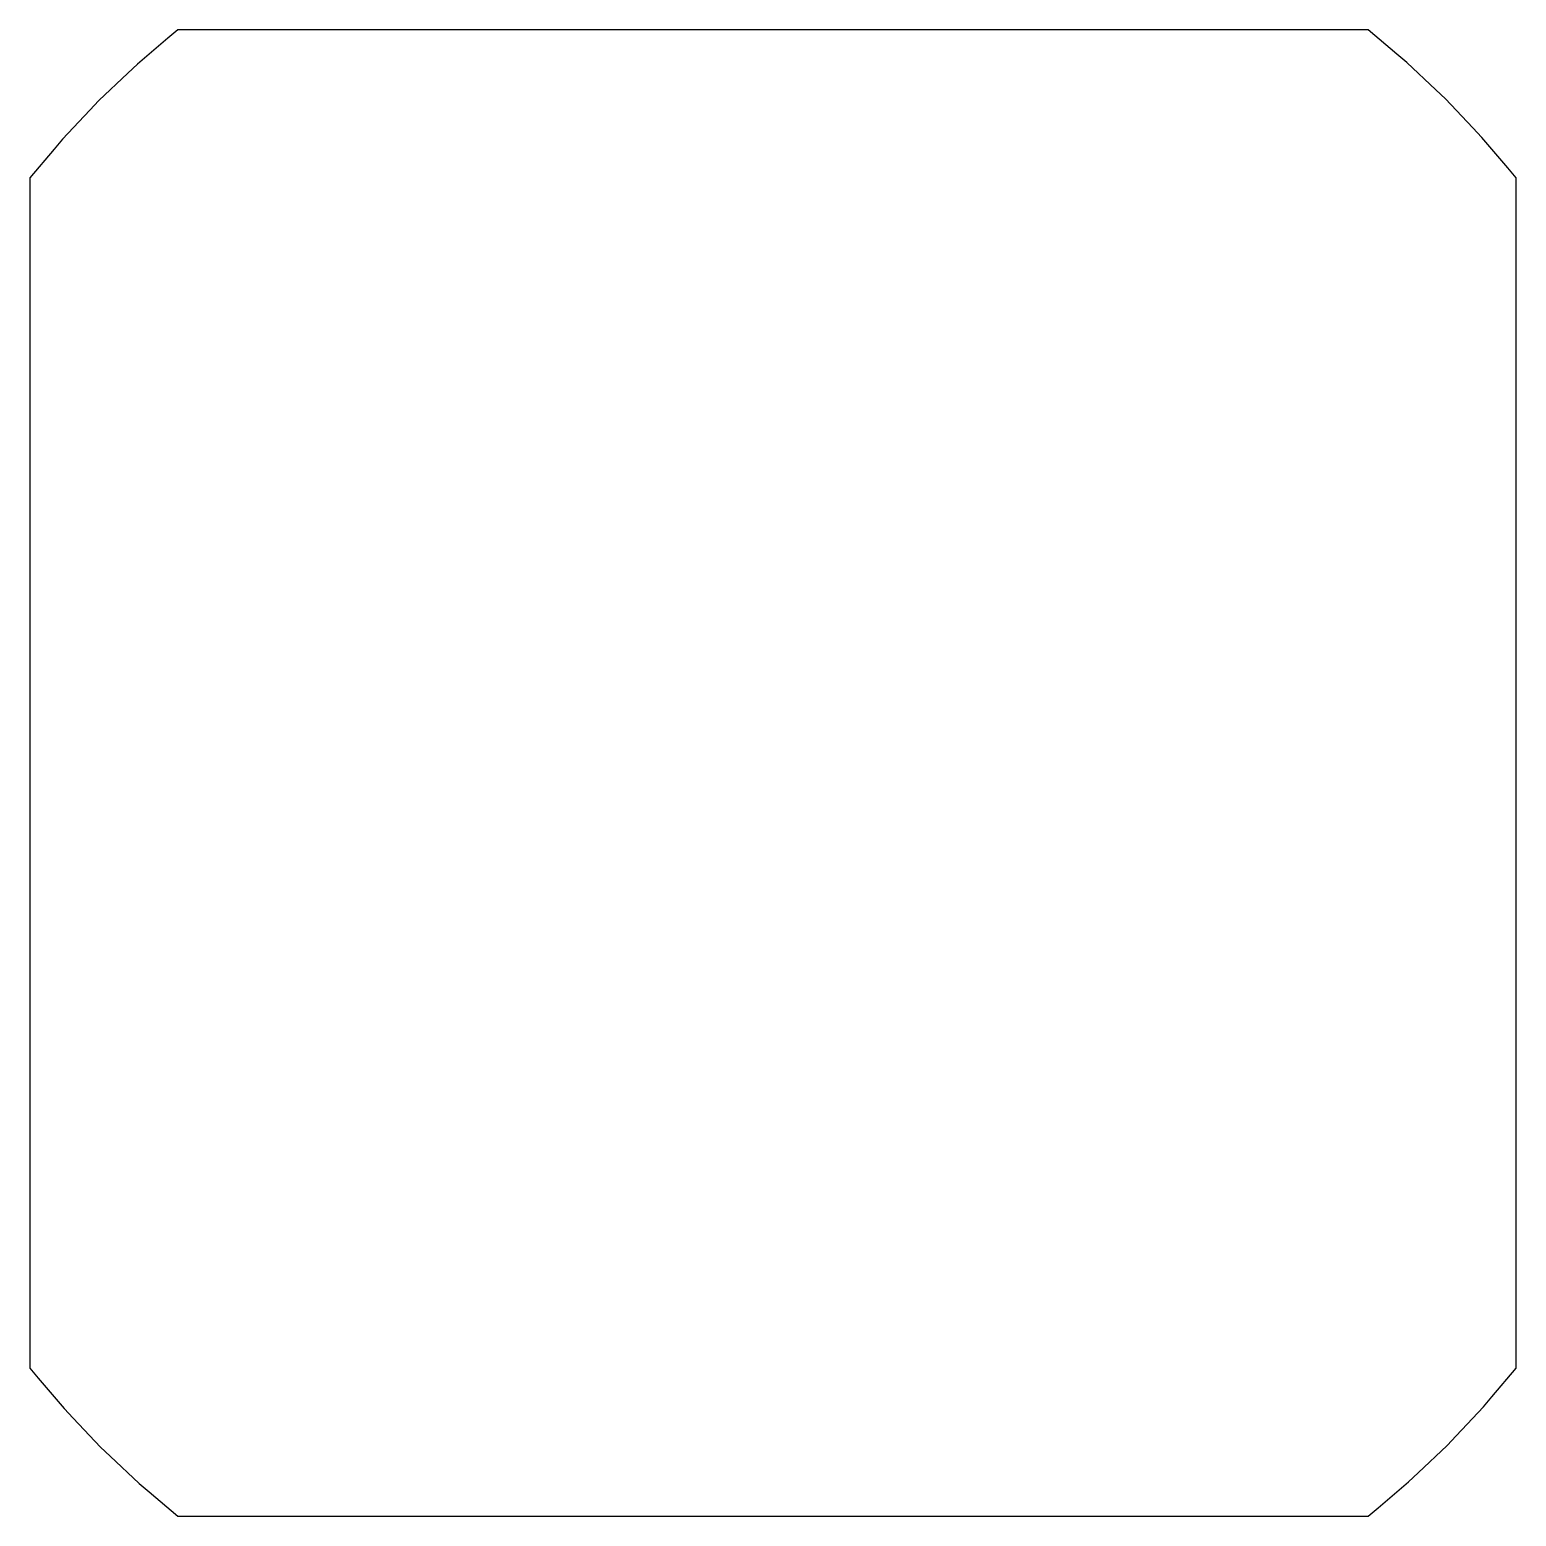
# Model space of a CAD drawing. Extents: x -21 to 21, y -21 to 21.
import ezdxf

# ---------------------------------------------------------------- set-up
doc = ezdxf.new("R2010")
doc.units = 0
doc.layers.get('0').update_dxf_attribs({"true_color": 0xffffff})

msp = doc.modelspace()

# ---------------------------------------------------------------- linework, layer by layer
for p, q in [((-16.811, 21), (-17.0958, 20.7588)), ((16.811, 21), (-16.811, 21)), ((17.6296, 20.3082), (16.811, 21)), ((-17.0958, 20.7588), (-17.9553, 20.0304)), ((17.9076, 20.073), (17.6296, 20.3082)), ((-18.2263, 19.7737), (-19.0438, 18.9985)), ((-17.9553, 20.0304), (-18.2263, 19.7737)), ((18.7272, 19.3001), (17.9076, 20.073)), ((-19.0438, 18.9985), (-19.3001, 18.7272)), ((18.9985, 19.0438), (18.7272, 19.3001)), ((19.7737, 18.2263), (18.9985, 19.0438)), ((-19.3001, 18.7272), (-20.073, 17.9076)), ((20.0304, 17.9553), (19.7737, 18.2263)), ((-20.073, 17.9076), (-20.3082, 17.6296)), ((20.7588, 17.0958), (20.0304, 17.9553)), ((-20.3082, 17.6296), (-21, 16.811)), ((-21, 16.811), (-21, -16.811)), ((21, 16.811), (20.7588, 17.0958)), ((21, -16.811), (21, 16.811)), ((-21, -16.811), (-20.7588, -17.0958)), ((-20.7588, -17.0958), (-20.0304, -17.9553)), ((20.3082, -17.6296), (21, -16.811)), ((20.073, -17.9076), (20.3082, -17.6296)), ((-20.0304, -17.9553), (-19.7737, -18.2263)), ((19.3001, -18.7272), (20.073, -17.9076)), ((-19.7737, -18.2263), (-18.9985, -19.0438)), ((19.0438, -18.9985), (19.3001, -18.7272)), ((-18.9985, -19.0438), (-18.7272, -19.3001)), ((-18.7272, -19.3001), (-17.9076, -20.073)), ((18.2263, -19.7737), (19.0438, -18.9985)), ((-17.9076, -20.073), (-17.6296, -20.3082)), ((17.0958, -20.7588), (17.9553, -20.0304)), ((17.9553, -20.0304), (18.2263, -19.7737)), ((-17.6296, -20.3082), (-16.811, -21)), ((-16.811, -21), (16.811, -21)), ((16.811, -21), (17.0958, -20.7588))]:
    msp.add_line(p, q)

doc.saveas('drawing.dxf')
